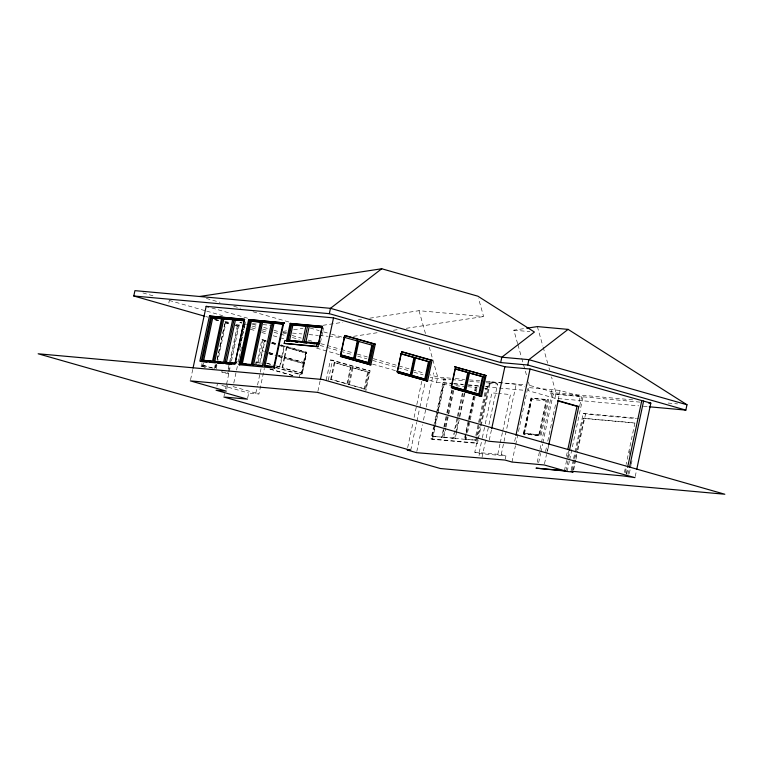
<?xml version="1.0" encoding="UTF-8"?>
<svg xmlns="http://www.w3.org/2000/svg" width="763" height="763" viewBox="0 0 763 763"><rect width="100%" height="100%" fill="white"/><g stroke="black" fill="none" stroke-linecap="round" stroke-linejoin="round"><path stroke-width="0.57" stroke-dasharray="3.81 2.86" d="M168.823 302.978L169.272 300.841M190.569 379.707L192.791 369.225M205.428 367.327L200.917 366.04L201.403 363.732M200.917 366.04L201.642 366.106L202.128 363.798M212.19 368.004L202.309 365.181L202.796 362.873M202.309 365.181L203.025 365.248L203.521 362.94M214.384 368.634L215.366 364.008M216.091 364.075L215.109 368.701L203.025 365.248M217.073 359.449L224.684 323.626M215.614 367.756L216.358 364.294M217.341 359.669L224.951 323.846M216.091 368.977L217.083 364.361M217.321 363.198L225.924 322.759L230.312 324.008M216.93 386.154L217.36 384.132M228.194 368.891L229.415 363.112M229.663 361.958L237.283 326.135L237.999 326.202L235.805 325.572M228.499 371.457L229.653 365.496M229.892 364.332L238.333 325.172L239.057 325.238L235.672 324.275M224.093 395.854L224.589 393.527M225.571 388.872L226.315 385.372M226.563 384.209L229.043 372.573M229.215 371.524L230.521 365.582M231.437 361.109L239.677 322.511L242.014 322.72M226.735 389.111L227.593 385.057M236.482 363.56L236.978 361.261L236.511 363.55M239.42 349.75L240.154 346.297M240.402 345.143L241.137 341.69M241.385 340.536L242.119 337.084M242.357 335.93L243.826 329.025M244.074 327.871L244.809 324.418M239.963 347.346L243.407 331.142M243.655 329.988L244.389 326.507M244.637 325.353L245.371 321.881M233.774 383.121L237.98 363.369M238.218 362.215L238.962 358.724M239.21 357.561L241.68 345.944M247.622 398.133L248.7 393.069L258.934 393.994L264.36 368.481M255.376 365L256.006 362.024L261.547 363.178M256.444 365.096L261.852 339.659L266.325 340.718M258.18 362.215L262.958 339.754M262.253 350.732L264.275 341.204L264.837 341.252L262.815 350.78L262.253 350.732L264.427 351.352M255.834 393.107L257.322 386.145M257.57 384.981L260.04 373.365M260.278 372.201L261.022 368.71M279.601 366.936L281.623 357.399L282.11 357.446L280.078 366.974L276.33 366.002M281.852 356.321L283.884 346.793L284.446 346.85L282.415 356.378L278.59 355.396M282.052 367.632L284.074 358.105L284.637 358.152L304.237 363.741L302.215 373.269L282.052 367.632L302.215 373.269M284.303 357.027L286.335 347.499L286.898 347.546L306.497 353.135L304.466 362.663L284.303 357.027L304.466 362.663M282.615 367.68L284.637 358.152M284.866 357.074L286.898 347.546M299.21 377.504L299.84 374.528L302.014 374.719L306.783 352.258L280.937 344.886M300.918 374.623L305.686 352.163L306.783 352.258M301.652 373.221L303.674 363.693L304.237 363.741M303.903 362.616L305.934 353.088L306.497 353.135M320.47 342.396L322.615 332.306M322.854 331.18L323.569 327.813M317.913 391.219L320.145 380.747M326.202 380.05L330.465 359.993L332.554 360.184L370.093 370.894L365.83 390.942M328.29 380.232L332.554 360.184M330.665 379.325L334.232 362.549L334.843 362.606L351.114 367.251L347.546 384.018L330.665 379.325L347.546 384.018M331.285 379.383L334.843 362.606M346.936 383.97L350.494 367.194L351.114 367.251M348.567 384.428L352.134 367.661L352.983 367.737L369.254 372.373L365.687 389.149L348.567 384.428L365.687 389.149M349.425 384.514L352.983 367.737M363.97 389.635L367.995 370.704L370.093 370.894M364.828 389.073L368.395 372.296L369.254 372.373M407.661 447.671L413.107 422.063M414.099 417.409L416.569 405.763M416.817 404.6L421.767 381.309M410.704 450.323L416.646 422.378M416.894 421.214L419.612 408.405M419.86 407.242L425.058 382.797M416.798 451.515L422.492 424.733M423.475 420.079L433.527 372.821M429.703 380.413L436.56 382.368L437.695 377.017L429.321 347.289M478.153 439.908L477.409 443.37L432.497 439.307L431 438.887L433.441 427.385M433.689 426.231L443.751 378.906L450.838 379.545M444.209 428.062L442.254 437.275L432.096 436.245L437.228 412.077M437.476 410.933L443.103 384.457L452.192 385.391M432.64 436.407L443.646 384.619L443.103 384.457M432.497 439.307L434.948 427.776M435.196 426.622L445.249 379.325L443.751 378.906M432.096 436.245L441.71 437.113L443.665 427.909M443.913 426.755L446.603 414.099M446.841 412.945L451.734 389.931M444.457 426.918L447.147 414.252M447.385 413.107L452.278 390.084M457.848 417.571L453.451 438.286L443.189 437.228L445.144 428.024M445.392 426.87L453.212 390.046M443.828 437.418L445.792 428.205M446.031 427.061L453.861 390.227M443.189 437.228L452.802 438.096L453.775 433.498M454.758 428.892L457.209 417.39M457.447 416.236L462.34 393.222M458.096 416.417L462.988 393.403M456.713 431.543L455.244 438.448L454.729 438.305L459.135 417.59M459.383 416.436L464.276 393.422M456.951 430.389L459.641 417.733M459.889 416.579L465.029 392.411M468.263 420.756L464.343 439.173L464.858 439.316L474.157 395.587M468.501 419.602L473.642 395.444M474.624 390.837L475.359 387.385L475.864 387.528L475.13 390.98M476.436 436.846L475.702 440.299L465.239 439.183L469.15 420.775M469.398 419.621L474.538 395.453M475.511 390.847L476.246 387.394L478.382 387.594M466.088 439.431L466.575 437.123M467.557 432.526L469.998 421.014M470.246 419.86L475.139 396.846M476.122 392.239L477.094 387.642L479.231 387.833M465.239 439.183L474.853 440.051L475.587 436.598M475.835 435.454L485.859 388.272L486.708 388.51L476.684 435.692M431 438.887L475.912 442.941L479.336 426.841M480.318 422.244L488.663 382.959L497.6 384.066L488.94 424.81M505.268 459.03L505.926 455.94L479.479 453.556L474.777 452.211L480.175 426.822M480.423 425.668L489.741 381.824L516.189 384.209L524.648 386.631M478.391 438.754L490.161 383.388M479.183 452.612L482.111 438.82M482.359 437.676L485.039 425.039M485.287 423.885L491.877 392.869L497.695 393.393M479.04 455.616L479.479 453.556M482.016 457.409L488.692 425.973M489.274 440.098L491.496 429.617M497.8 454.29L499.994 443.952M500.242 442.807L502.435 432.468M502.683 431.314L510.495 394.557L498.859 393.498M474.777 452.211L501.224 454.605L516.189 384.209M514.701 441.214L515.693 436.56M511.992 462.044L515.454 445.745M515.702 444.581L527.824 387.528L560.099 390.446L580.261 396.207L578.535 404.352M528.406 381.929L529.36 385.305L528.225 390.656L554.911 398.267L638.669 405.84M523.332 433.956L530.962 398.076L547.624 399.583L548.645 399.869L541.015 435.749L523.332 433.956L541.015 435.749M523.771 433.289L530.972 399.44L546.499 400.937L539.307 434.786L523.771 433.289L539.307 434.786M524.248 433.422L531.449 399.574L530.972 399.44M524.353 434.242L531.983 398.372L548.645 399.869M538.831 434.652L546.022 400.804L546.499 400.937M539.994 435.454L547.624 399.583M550.733 394.07L551.868 388.72M537.219 462.321L541.177 443.694M541.425 442.53L551.821 393.632L580.261 396.207M538.64 462.721L540.614 453.413M540.862 452.249L542.598 444.095M542.846 442.931L553.242 394.032L640.3 402.168M554.911 398.267L556.046 392.916L551.535 376.912M545.555 451.591L546.785 445.792M547.777 441.148L555.922 402.816M544.505 463.799L546.489 454.481M546.737 453.317L548.473 445.172M558.115 399.764L560.099 390.446M547.567 450.59L548.559 445.945M566.384 456.303L567.376 451.658M564.429 470.714L566.651 460.232M566.899 459.068L568.635 450.923M568.158 456.465L569.389 450.656M565.841 471.114L569.799 452.488M579.699 405.926L581.683 396.607M567.167 471.496L569.398 461.014M569.646 459.851L583.008 396.989M571.125 470.218L573.337 459.774M573.585 458.611L583.199 413.374L638.536 418.382M572.069 470.132L574.281 459.746M574.529 458.592L583.113 418.21L634.94 422.893L626.108 464.438M572.956 470.389L576.389 454.233M577.372 449.617L583.991 418.458L634.644 423.036M573.719 469.722L575.693 460.442M575.941 459.288L577.658 451.162M577.906 450.008L585.555 414.051L636.18 418.629M624.392 472.516L625.86 465.592M625.269 472.764L626.499 466.994M629.198 454.3L629.933 450.838M626.137 474.233L627.377 468.415M626.7 474.061L627.939 468.263M628.006 474.405L629.246 468.587M629.294 473.565L631.02 465.449M631.268 464.286L632.012 460.804M635.236 476.465L636.466 470.647M283.111 331.38L286.621 330.846M293.65 329.778L303.025 328.348M322.94 325.315L342.854 322.282M358.085 319.964L361.605 319.43M369.807 318.181L419.011 310.694L483.608 316.54L478.515 298.447M353.565 336.33L378.171 332.582M393.403 330.265L399.259 329.378M406.288 328.309L483.608 316.54M517.629 343.674L513.823 330.179L525.593 328.386M513.823 330.179L529.846 331.628M252.505 323.665L258.333 324.189M262.987 324.618L272.315 325.458M225.924 322.759L225.199 322.692L229.587 323.941M283.111 332.239L286.64 332.554M292.515 333.088L301.91 333.936M308.958 334.576L318.352 335.424M319.525 335.529L327.747 336.273M328.92 336.378L341.843 337.542M450.628 378.19L437.695 377.017L429.912 374.795M455.33 378.61L464.724 379.459M469.426 379.888L480.003 380.842M485.878 381.376L527.014 385.096M452.02 379.65L465.029 380.823M469.75 381.252L479.212 382.11M486.298 382.749L488.663 382.959M445.249 379.325L430.303 377.571M442.979 382.54L452.43 383.388M453.613 383.503L463.074 384.352M467.795 384.781L478.439 385.744M485.526 386.383L487.891 386.593M632.727 399.85L556.046 392.916L529.36 385.305M668.111 403.045L677.554 403.904M436.56 382.368L453.012 383.856M454.185 383.961L463.589 384.81M468.291 385.229L478.868 386.192M485.917 386.822L525.869 390.437M455.912 385.725L464.457 386.498M467.872 386.707L475.864 387.528M484.572 388.319L486.708 388.51M643.381 406.259L648.102 406.689M227.45 372.363L228.175 372.43M454.729 438.305L464.858 439.316M551.821 393.632L553.242 394.032M206.363 298.438L220.03 302.339M233.697 306.24L240.536 308.185M253.068 311.762L290.655 322.482M310.016 328.004L319.134 330.608M323.693 331.905L330.522 333.86M331.667 334.184L341.91 337.103M489.741 381.824L497.6 384.066M530.962 398.076L531.983 398.372M583.199 413.374L585.555 414.051M211.856 307.985L248.376 318.4M476.246 387.394L477.094 387.642M583.113 418.21L583.991 418.458M142.9 292.925L155.433 296.502M169.1 300.393L205.552 310.799M206.687 311.123L222.634 315.672M252.257 324.113L257.951 325.744M263.645 327.365L269.339 328.996M273.898 330.293L279.592 331.915M283.016 332.897L286.449 333.87M292.162 335.501L301.309 338.114M308.166 340.069L312.735 341.366M320.737 343.655L340.155 349.196M341.299 349.521L352.735 352.783M357.303 354.08L367.585 357.017M373.298 358.648L409.874 369.082M412.125 369.721L424.352 373.212M239.677 322.511L241.976 323.159M243.12 323.493L246.554 324.466M252.286 326.106L258.018 327.737M262.606 329.044L268.338 330.684M274.07 332.315L286.678 335.911M292.41 337.551L299.296 339.516M319.926 345.401L325.658 347.031M326.802 347.365L339.421 350.961M340.565 351.285L353.174 354.881M357.761 356.187L366.927 358.81M372.659 360.441L396.731 367.308M397.885 367.632L409.349 370.904M413.928 372.21L423.103 374.833M251.58 327.823L257.274 329.444M261.843 330.751L267.536 332.372M224.789 321.309L231.16 322.987M205.772 316.531L208.051 317.179M216.053 319.459L218.342 320.117M225.19 322.072L229.768 323.369M235.471 325L241.184 326.631M250.331 329.244L256.044 330.865M261.757 332.496L267.47 334.127M273.183 335.758L278.896 337.389M280.031 337.713L284.609 339.02M316.597 348.147L339.449 354.661M372.582 364.113L395.434 370.627M215.052 319.649L219.439 320.908M214.327 319.592L219.82 321.156M235.08 325.505L237.283 326.135M271.943 342.32L276.444 343.608M261.852 339.659L266.354 340.937M271.971 342.549L276.464 343.827M280.965 345.105L305.686 352.163M271.37 343.121L276.816 344.676M277.913 344.981L284.446 346.85M330.465 359.993L367.995 370.704M264.275 341.204L266.459 341.824M271.905 343.379L276.254 344.618M280.612 345.868L283.884 346.793M286.335 347.499L305.934 353.088M334.232 362.549L350.494 367.194M352.134 367.661L368.395 372.296M269.349 352.649L274.794 354.204M275.882 354.509L282.415 356.378M268.786 352.601L274.232 354.146M269.043 353.717L274.489 355.272M278.838 356.512L282.11 357.446M268.557 353.679L277.274 356.159M278.361 356.474L281.623 357.399M284.074 358.105L303.674 363.693M267.012 363.245L272.458 364.8M276.816 366.04L280.078 366.974M266.535 363.207L275.243 365.687M276.158 367.346L302.014 374.719M256.006 362.024L260.507 363.302M275.119 367.47L299.84 374.528M269.93 368.949L293.536 375.682M269.988 369.168L293.593 375.901M474.853 440.051L475.702 440.299M475.912 442.941L477.409 443.37M201.642 366.106L205.028 367.07M221.957 371.905L228.728 373.832L221.232 371.839M452.802 438.096L453.451 438.286M441.71 437.113L442.254 437.275M501.224 454.605L505.926 455.94M233.039 386.603L258.934 393.994M221.842 385.41L248.7 393.069M537.362 326.593L542.836 346.03M543.161 347.175L547.672 363.188M548.959 367.756L549.598 370.045M517.943 344.8L521.434 357.179M521.749 358.305L526.823 376.302M419.011 310.694L425.458 333.565M262.024 351.81L260.002 361.338L260.479 361.385L262.51 351.857L262.024 351.81"/><path stroke-width="1.14" d="M204.627 316.206L133.792 295.996L134.927 290.646L330.474 308.328L501.825 357.208L528.883 359.659L686.986 404.752L685.851 410.103L649.284 406.793M193.039 368.062L206.153 306.354L333.507 317.875L504.858 366.755L530.047 369.025L650.82 403.122L636.714 469.483M209.453 316.016L199.858 361.157L234.937 364.332L244.541 319.182L209.453 316.016L244.694 319.459M210.779 316.397L201.184 361.538L207.031 362.072M202.414 360.212L211.475 317.608L221.594 318.524L212.543 361.128L202.414 360.212L203.645 360.565L212.696 317.961L221.699 318.772M222.586 318.61L213.535 361.214L223.654 362.129L232.715 319.525L222.586 318.61L232.81 319.773M223.807 318.963L214.756 361.567L220.383 362.072M224.971 362.253L234.022 319.649L244.15 320.565L235.09 363.169L224.971 362.253L228.614 362.854M226.363 362.644L235.414 320.05L244.418 320.861M249.348 319.764L239.754 364.905L239.038 364.704L248.633 319.554L284.542 322.94L248.633 319.554M241.203 363.598L250.254 320.994L260.383 321.91L251.323 364.514L241.203 363.598L246.792 364.313M242.291 363.913L251.342 321.309L260.345 322.12M252.315 364.609L261.375 322.005L271.494 322.921L262.443 365.515L252.315 364.609L253.545 364.952L262.596 322.348L271.599 323.169M272.811 323.035L263.75 365.639L273.879 366.555L282.93 323.951L272.811 323.035L282.997 324.189M264.942 365.982L274.003 323.378M283.826 322.739L274.232 367.89L274.947 368.09L239.038 364.704M289.625 341.442L286.411 340.975L290.15 323.369L322.32 326.278L317.971 346.764L284.198 343.398L284.809 340.517L319.497 344.151M287.327 341.242L291.075 323.636L322.091 326.44M288.261 340.308L291.6 324.618L305.982 325.915L302.644 341.614L288.261 340.308L289.559 340.679L292.887 324.981L306.163 326.183M304.246 341.757L307.584 326.059L321.967 327.365L318.629 343.054L304.246 341.757L305.849 342.215L309.187 326.516L322.463 327.718M284.198 343.398L316.368 346.307L316.979 343.426M329.33 313.679L330.474 308.328L381.729 268.757L477.876 296.187L534.424 332.039L501.825 357.208L500.681 362.559L329.33 313.679L133.792 295.996M320.393 379.573L333.507 317.875M353.555 358.62L357.284 341.061L357.904 341.118L354.166 358.667L341.109 355.062M368.071 362.768L371.8 345.219L372.497 345.286L368.767 362.835L355.529 359.192M369.578 364.8L374.004 343.979L375.262 344.094L370.837 364.914L340.374 356.474M400.833 354.805L397.332 371.257L410.914 375.129L414.643 357.58L401.071 353.708M396.693 371.2L410.275 375.072L414.004 357.523L414.643 357.58M424.733 379.221L428.472 361.672L429.245 361.738L425.516 379.297L413.336 375.968M426.288 380.995L430.714 360.165L432.03 360.279L427.604 381.109L398.21 372.983M454.824 369.864L451.324 386.316L464.905 390.189L468.635 372.64L455.053 368.767M455.74 366.898L451.315 387.718L481.634 396.369L486.069 375.549L454.595 366.793L486.069 375.549M451.601 386.564L464.047 390.112L467.776 372.563L468.635 372.64M469.55 372.907L465.821 390.456L479.507 394.357L483.237 376.808L468.835 372.84L483.237 376.808M466.241 390.713L478.782 394.29L482.512 376.741M452.411 388.262L480.49 396.264L484.915 375.444M491.744 428.453L504.858 366.755M500.681 362.559L527.748 365L528.883 359.659L568.101 329.378L686.986 404.752M515.941 435.387L530.047 369.025M548.807 444.791L558.182 400.651L578.774 406.526L569.389 450.656M567.872 449.34L577 406.364L578.774 406.526M627.625 467.252L641.731 400.89M629.494 467.414L643.6 401.061M199.524 296.492L381.729 268.757M526.766 328.204L537.362 326.593L568.101 329.378M291.771 340.88L298.409 341.481M300.622 341.681L302.835 341.881M309.168 342.511L314.699 343.016M316.912 343.216L319.125 343.417M295.376 341.967L297.665 342.177M303.416 342.692L306.86 343.007M311.457 343.417L314.9 343.731M410.275 375.072L410.914 375.129M249.043 364.523L251.294 364.724M258.037 365.363L262.539 365.763M266.068 366.078L271.695 366.593M205.886 360.765L211.513 361.271M230.865 363.054L235.357 363.465M209.367 362.282L215.214 362.806M217.56 363.016L223.406 363.55M225.743 363.76L231.59 364.285M648.483 402.902L650.82 403.122M464.047 390.112L464.905 390.189M478.782 394.29L479.507 394.357M480.49 396.264L481.634 396.369M564.429 470.714L535.988 468.139L565.841 471.114M527.748 365L685.851 410.103M375.262 344.094L344.943 335.443L340.517 356.264L370.837 364.914M432.03 360.279L401.7 351.629L397.275 372.458L427.604 381.109M344.809 335.644L374.004 343.979M401.519 351.838L430.714 360.165M307.584 326.059L309.187 326.516M357.904 341.118L343.703 337.189L344.323 337.246L340.594 354.795L354.166 358.667M372.497 345.286L358.124 341.319L358.82 341.385L355.091 358.934L368.767 362.835M455.33 369.015L467.776 372.563M429.245 361.738L415.568 357.837L411.829 375.386L425.516 379.297M400.422 353.651L414.004 357.523M415.93 358.095L428.472 361.672M290.15 323.369L291.075 323.636M291.6 324.618L292.887 324.981M557.562 400.823L577 406.364M206.153 306.354L208.433 307.012M261.375 322.005L262.596 322.348M250.254 320.994L251.342 321.309M234.022 319.649L235.414 320.05M316.368 346.307L317.971 346.764M211.475 317.608L212.696 317.961M322.644 379.507L38.15 353.784L440.356 468.52L724.85 494.243L322.644 379.507M317.675 392.382L190.321 380.871L226.296 391.133L216.072 390.208L247.412 399.154L223.845 397.018L410.704 450.323L407.165 449.998L416.55 452.678L505.049 460.06L511.992 462.044L544.257 464.963L567.167 471.496L573.223 472.039L570.877 471.372L572.717 471.544L571.83 471.286L623.657 475.978L634.988 477.628L565.898 458.63L514.205 443.541L489.026 441.262L317.675 392.382"/></g></svg>
